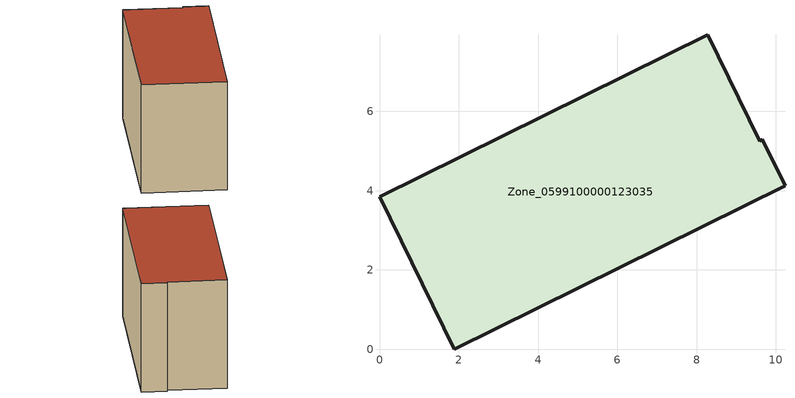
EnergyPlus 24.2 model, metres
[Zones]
Zone_0599100000123035
 floor ground (C_G): 1.88,0 0,3.85 8.28,7.93 9.59,5.25 9.66,5.29 10.23,4.12 z0
 wall outside (C_F): 1.88,0 10.23,4.12 9.66,5.29 9.59,5.25 8.28,7.93 0,3.85 1.88,0 z0:5.86
 roof outside (C_R): 0,3.85 1.88,0 10.23,4.12 9.66,5.29 9.59,5.25 8.28,7.93 z5.86
[BUILDING]
Pand.0599100000123035: North Axis=0; Terrain=City; Loads Convergence Tolerance Value=0.04; Temperature Convergence Tolerance Value=0.4; Solar Distribution=FullExterior; Maximum Number of Warmup Days=25; Minimum Number of Warmup Days=1
[Site:Location]
Rotterdam.The.Hague.AP_ZH_NLD Design_Conditions: Latitude=51.96; Longitude=4.45; Time Zone=1; Elevation=-4.5
[SITE:GROUNDTEMPERATURE:BUILDINGSURFACE]
18, 18, 18, 18, 18, 18, 18, 18, 18, 18, 18, 18
[MATERIAL] Thermal Absorptance=0.9; Solar Absorptance=0.7; Visible Absorptance=0.7
Name | Roughness | Thickness | Conductivity | Density | Specific Heat
G.TI.1946-1964 | MediumSmooth | 0.15 | 1 | 540 | 1210
F.TI.1946-1964 | Rough | 0.3 | 0.857143 | 1920 | 840
R.TI.1946-1964 | MediumRough | 0.2 | 0.277778 | 1500 | 1000
[CONSTRUCTION]
C_G: G.TI.1946-1964
C_F: F.TI.1946-1964
C_R: R.TI.1946-1964
[ZONE]
Zone_0599100000123035: Type=1; Multiplier=1; Ceiling Height=Autocalculate; Volume=Autocalculate; Floor Area=autocalculate; Part of Total Floor Area=Yes
[ZONEINFILTRATION:DESIGNFLOWRATE]
Infil_Zone_0599100000123035: Zone or ZoneList or Space or SpaceList=Zone_0599100000123035; Schedule=AlwaysOn; Design Flow Rate Calculation Method=Flow/Area; Flow Rate per Floor Area=0.003; Constant Term Coefficient=1; Temperature Term Coefficient=0; Velocity Term Coefficient=0; Velocity Squared Term Coefficient=0
[HVACTEMPLATE:ZONE:IDEALLOADSAIRSYSTEM]
Zone_0599100000123035: Maximum Heating Supply Air Temperature=50; Minimum Cooling Supply Air Temperature=13; Maximum Heating Supply Air Humidity Ratio=0.0156; Minimum Cooling Supply Air Humidity Ratio=0.0077; Heating Limit=NoLimit; Cooling Limit=NoLimit; Dehumidification Control Type=ConstantSensibleHeatRatio; Cooling Sensible Heat Ratio=0.7; Dehumidification Setpoint=60; Humidification Control Type=None; Humidification Setpoint=30; Outdoor Air Method=None; Outdoor Air Flow Rate per Person=0.00944; Outdoor Air Flow Rate per Zone Floor Area=0; Outdoor Air Flow Rate per Zone=0; Demand Controlled Ventilation Type=None; Outdoor Air Economizer Type=NoEconomizer; Heat Recovery Type=None; Sensible Heat Recovery Effectiveness=0.7; Latent Heat Recovery Effectiveness=0.65
[ZONECONTROL:THERMOSTAT]
ThermostatControl_Zone_0599100000123035: Zone or ZoneList=Zone_0599100000123035; Control Type Schedule=DualSetpointControlType; Control 1=Thermostat_Zone_0599100000123035; Temperature Difference Between Cutout And Setpoint=0
[THERMOSTATSETPOINT:DUALSETPOINT]
Thermostat_Zone_0599100000123035: Heating Setpoint Temperature Schedule=HeatingSetpoint_Zone_0599100000123035; Cooling Setpoint Temperature Schedule=CoolingSetpoint_Zone_0599100000123035
[SCHEDULE:COMPACT]
HeatingSetpoint_Zone_0599100000123035: Through: 12/31, For: AllDays, Until: 24:00, 21
CoolingSetpoint_Zone_0599100000123035: Through: 12/31, For: AllDays, Until: 24:00, 24
DualSetpointControlType: Through: 12/31, For: AllDays, Until: 24:00, 4
AlwaysOn: Through: 12/31, For: AllDays, Until: 24:00, 1
